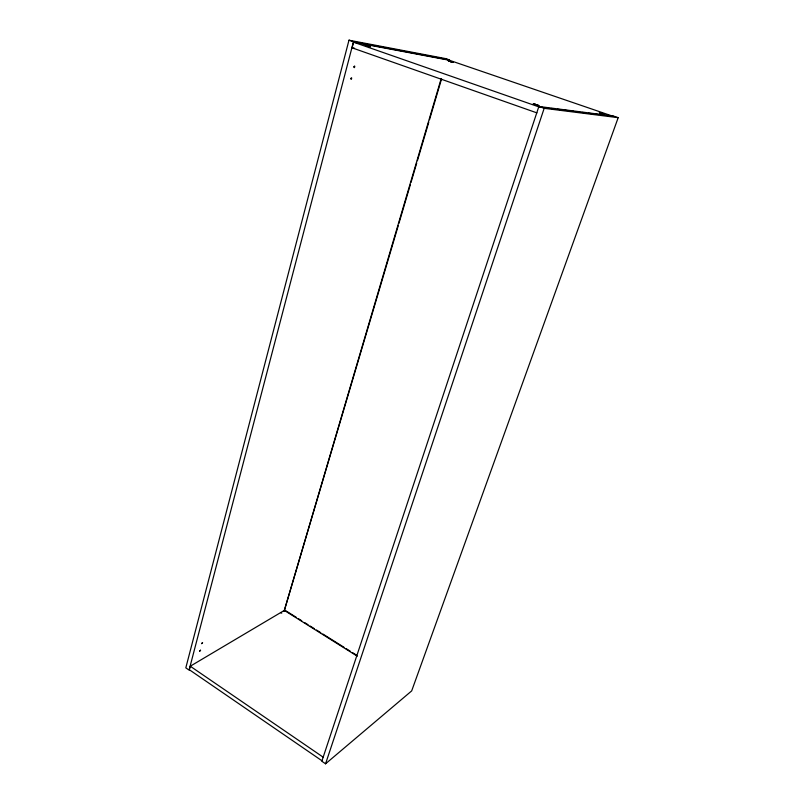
<?xml version="1.0" encoding="UTF-8"?>
<svg xmlns="http://www.w3.org/2000/svg" width="804" height="804" viewBox="0 0 804 804"><rect width="100%" height="100%" fill="white"/><g stroke="black" fill="none" stroke-linecap="round" stroke-linejoin="round"><path stroke-width="1.21" d="M281.782 613.1L281.078 613.04M348.976 40.2L185.814 667.843L189.091 670.094L353.469 41.768L348.976 40.2L445.567 58.591L449.587 59.968L353.469 41.768M284.917 610.065L190.267 666.214L189.342 669.742L322.082 760.855M536.911 112.882L352.082 47.828L353.559 42.18L449.356 60.26L613.321 116.389L611.432 115.816M368.594 47.557L369.277 46.511L368.222 46.14L368.895 46.27M441.155 78.681L284.033 611.472L398.231 225.733M398.935 223.321L410.311 184.779M411.025 182.377L416.703 163.101M417.417 160.7L428.793 122.158M429.497 119.746L441.587 78.802M538.871 106.47L321.831 761.237L325.56 763.8L411.678 690.897L618.186 117.675L613.552 116.088L538.871 106.47L544.177 108.319L618.186 117.675M325.56 763.8L544.177 108.319M542.62 107.364L538.891 106.892L353.559 42.18M545.092 107.686L548.82 108.158M551.303 108.48L555.021 108.952M557.504 109.274L561.222 109.746M563.704 110.068L567.423 110.54M569.905 110.862L573.624 111.334M576.106 111.655L579.825 112.128M582.307 112.449L586.036 112.922M588.508 113.243L592.236 113.716M595.955 114.188L598.437 114.51M600.92 114.821L604.638 115.304M607.12 115.615L612.085 116.258M603.131 113.806L601.422 113.223M600.568 112.882L599.402 112.54L604.337 114.138L599.382 112.58L604.317 114.108L600.407 112.751L602.276 113.464M535.002 104.47L535.534 104.54M536.539 104.821L537.072 104.892M352.082 47.828L354.544 48.27M368.292 46.059L366.574 45.567M449.526 61.104L452.923 62.22L448.28 60.782L452.813 62.23L448.28 60.782L451.024 61.617M450.18 61.375L449.667 61.285L451.677 61.898M367.167 45.949L370.403 46.793L365.076 45.175L368.795 46.501M447.265 59.526L445.486 58.983L446.833 59.446M285.862 610.799L296.435 617.432M298.545 618.758L301.711 620.748M304.887 622.738L308.053 624.718M310.163 626.045L314.394 628.698M316.505 630.024L320.736 632.678M322.846 634.004L343.981 647.27M346.102 648.597L350.323 651.25M352.443 652.577L356.664 655.23M284.355 610.407L357.298 656.205M190.267 666.214L323.278 757.247M199.633 651.2L200.548 650.245L199.633 651.2M201.633 643.622L202.548 642.667L201.633 643.622M350.805 78.561C351.318 81.425 352.443 75.616 350.805 78.561M353.901 66.843C354.403 69.747 355.549 63.888 353.901 66.843M538.891 105.565L533.183 103.776L538.901 105.585M537.755 105.244L534.318 104.118L537.755 105.244M367.237 45.858L366.192 45.496L367.237 45.858"/></g></svg>
